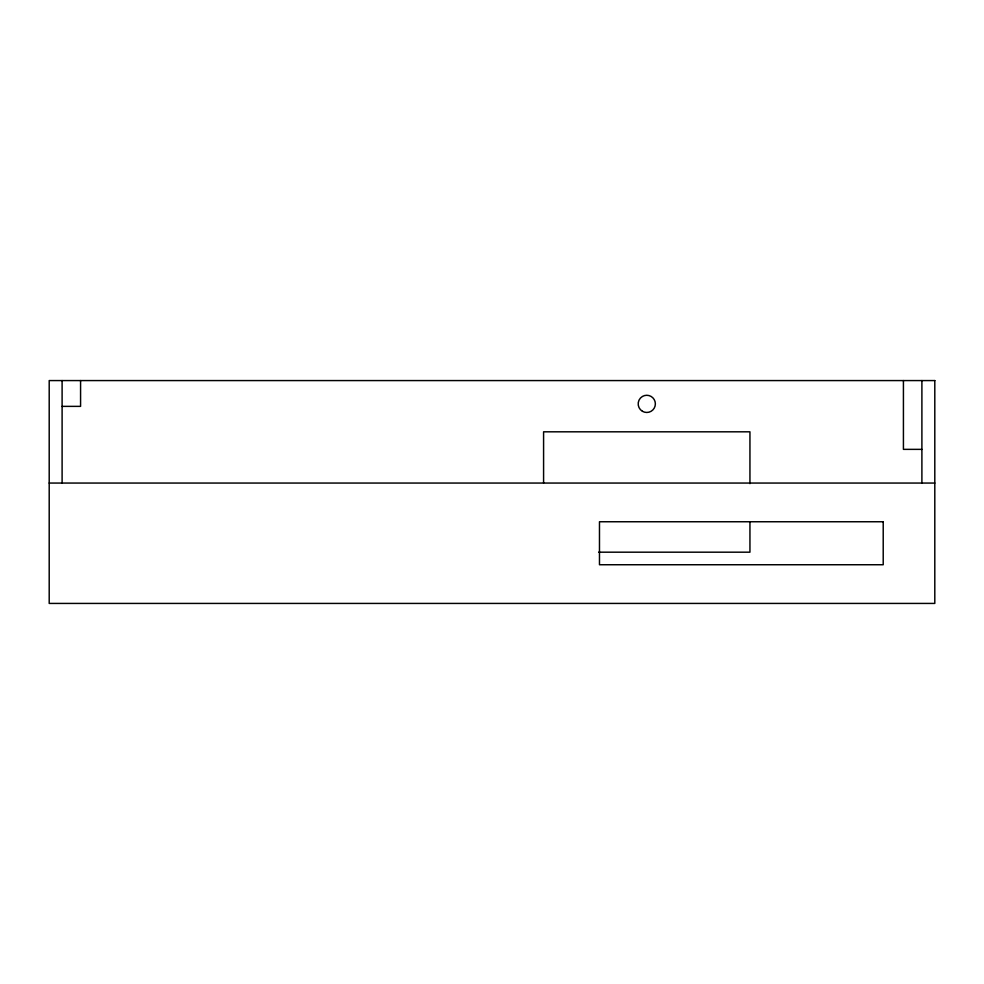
<?xml version="1.0" encoding="UTF-8"?>
<svg xmlns="http://www.w3.org/2000/svg" width="984" height="984" viewBox="0 0 984 984"><rect width="100%" height="100%" fill="white"/><g stroke="black" fill="none" stroke-linecap="round" stroke-linejoin="round"><path stroke-width="1.48" d="M62.103 406.367L80.577 406.367L80.577 380.574M921.897 449.356L903.423 449.356L903.423 380.574M49.2 483.058L934.8 483.058M598.616 552.184L749.943 552.184L749.943 521.717M921.897 380.574L921.897 483.107M749.943 483.624L749.943 431.816L543.586 431.816L543.586 482.972M62.103 380.574L62.103 483.107M934.8 380.574L49.2 380.574L49.2 603.426L934.8 603.426L934.8 380.574M883.214 521.754L599.477 521.754L599.477 564.742L883.214 564.742L883.214 521.754M642.466 411.312A8.598 8.598 0 0 0 655.369 403.871A8.598 8.598 0 0 0 642.466 396.429A8.598 8.598 0 0 0 642.466 411.312"/></g></svg>
